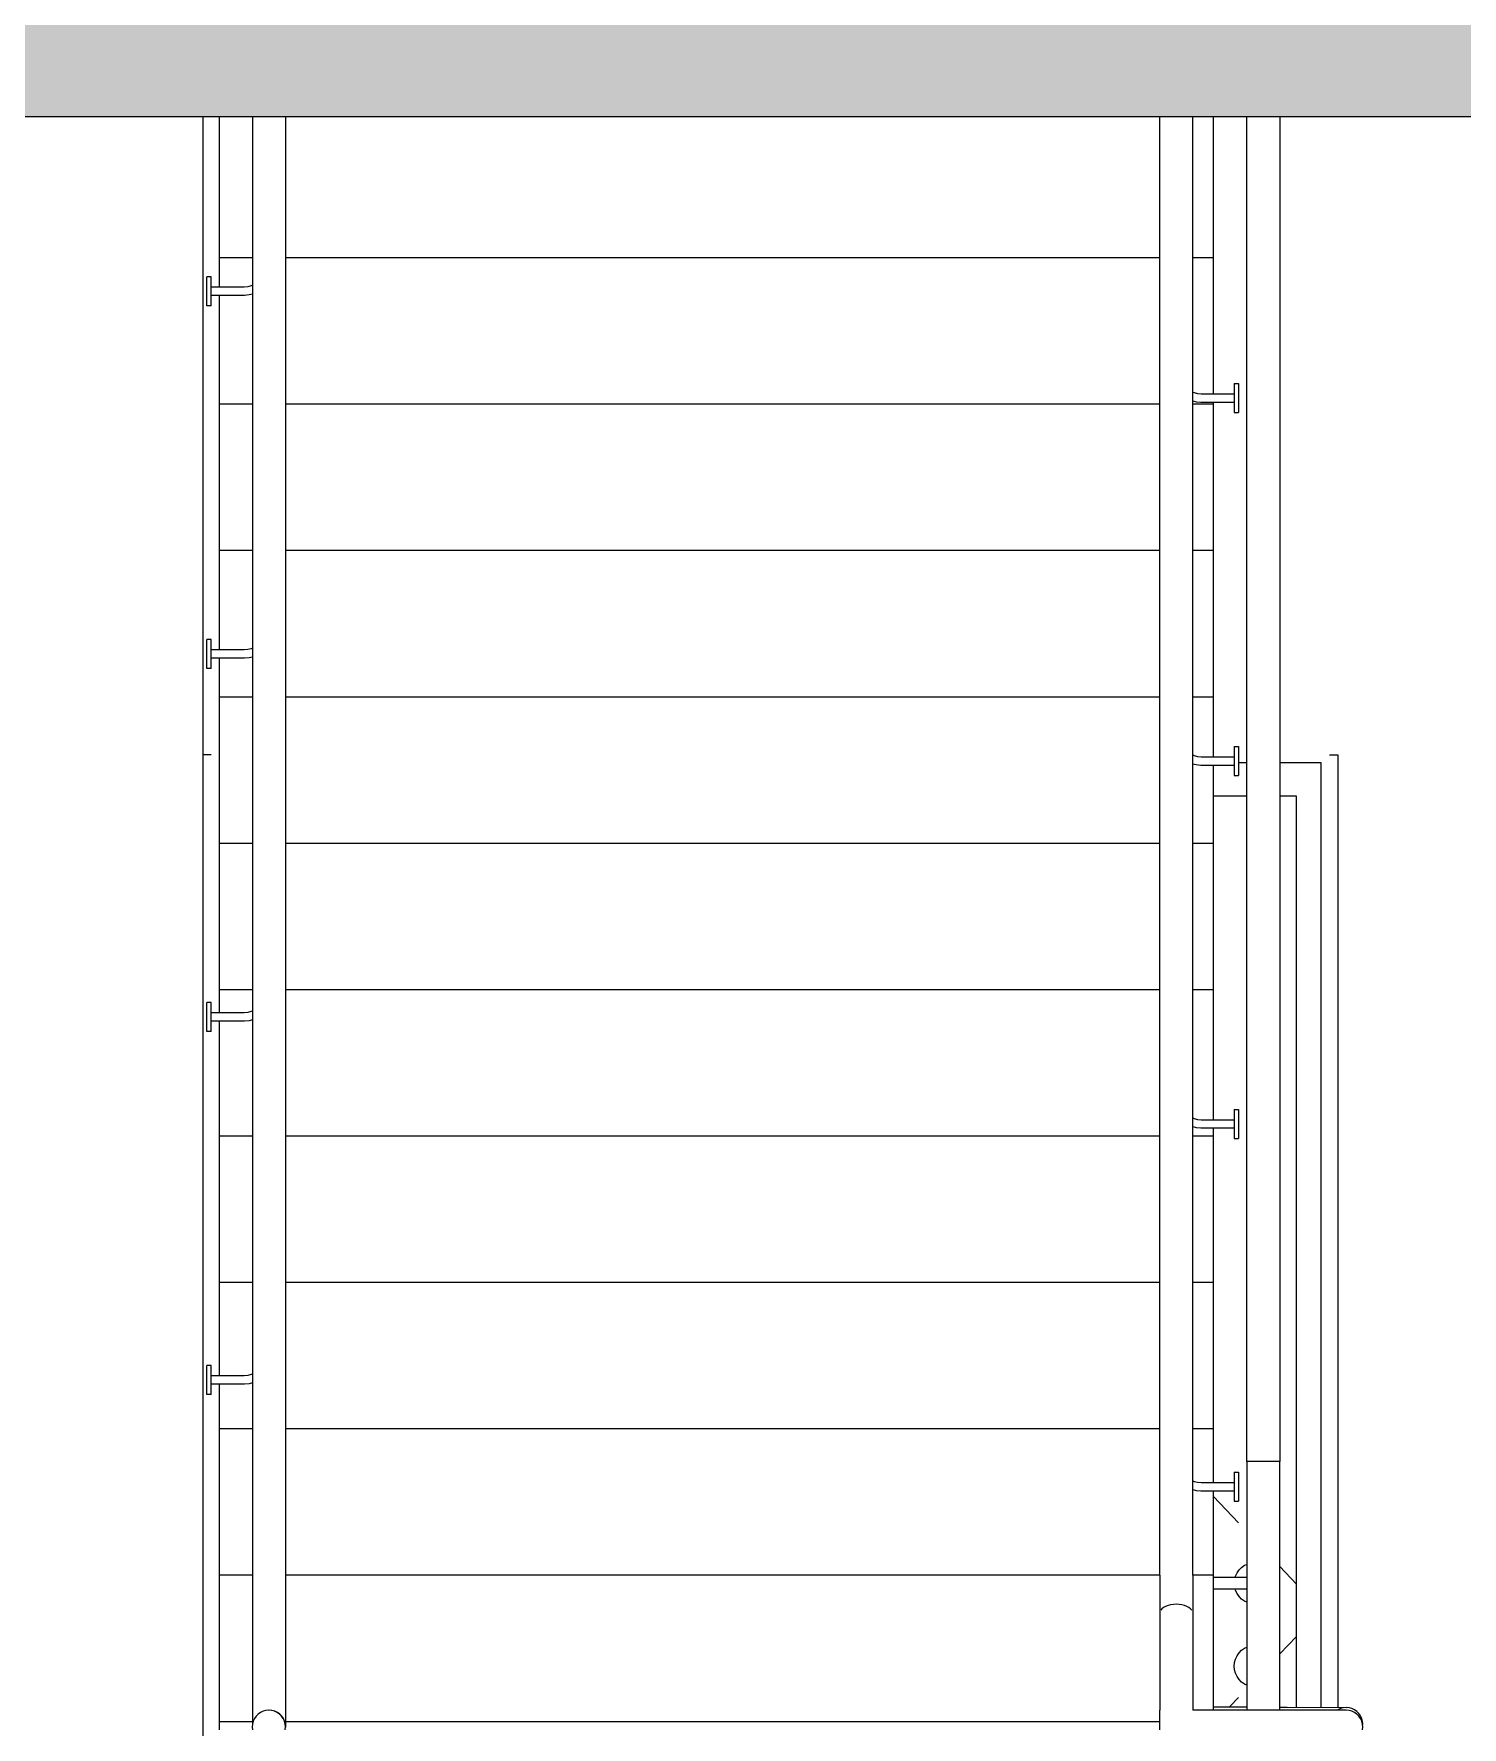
# Model space of a CAD drawing. Header units: metres. Extents: x -35.7 to 3.2, y -7 to 21.5.
# Drawn here: x -8.979 to -7.255, y 0.726 to 2.77 of the extents above; entities that cross this region are included whole.
import ezdxf

# ---------------------------------------------------------------- set-up
doc = ezdxf.new("R2010")
doc.units = ezdxf.units.M
doc.header["$MEASUREMENT"] = 0
for name, color, linetype in [('F_Schnitt F RB_1_120 Wand Innen tragend', 7, 'Continuous'), ('F_Schnitt F RB_1_210 Decke', 7, 'Continuous'), ('F_Schnitt F RB_1_410 Treppe', 7, 'Continuous'), ('F_Schnitt F RB_1_450 Absturzsicherung', 7, 'Continuous')]:
    doc.layers.add(name, color=color, linetype=linetype)

msp = doc.modelspace()

# ---------------------------------------------------------------- hatches: boundary and pattern name
at = {"layer": 'F_Schnitt F RB_1_210 Decke', "linetype": 'Continuous', "lineweight": 0, "true_color": 0x000000}
msp.add_hatch(color=18, dxfattribs=at).paths.add_polyline_path([(-14.87, 2.67), (-0.71, 2.67), (-0.71, 2.87), (-14.87, 2.87)])

# ---------------------------------------------------------------- linework, layer by layer
at = {"layer": 'F_Schnitt F RB_1_120 Wand Innen tragend', "color": 7, "linetype": 'Continuous', "lineweight": 18, "ltscale": 1000}
msp.add_line((-8.775, 2.67), (-8.775, -0.31), dxfattribs=at)
at = {"layer": 'F_Schnitt F RB_1_120 Wand Innen tragend', "color": 7, "linetype": 'Continuous', "lineweight": 13, "ltscale": 1000}
for p, q in [((-8.765, 1.9), (-8.775, 1.9)), ((-7.515, 1.89), (-7.525, 1.89)), ((-7.425, 1.89), (-7.475, 1.89)), ((-7.425, 0.7502), (-7.425, 1.89)), ((-7.415, 1.9), (-7.405, 1.9)), ((-7.405, 1.9), (-7.405, 0.7501)), ((-7.515, 1.85), (-7.555, 1.85)), ((-7.455, 1.85), (-7.475, 1.85)), ((-7.455, 0.7503), (-7.455, 1.85)), ((-7.555, 1.0046), (-7.5249, 0.9729)), ((-7.5211, 0.9192), (-7.5175, 0.9217)), ((-7.5175, 0.9217), (-7.515, 0.9228)), ((-7.475, 0.9202), (-7.455, 0.8991)), ((-7.524, 0.907), (-7.555, 0.907)), ((-7.5289, 0.907), (-7.5285, 0.9086)), ((-7.5285, 0.9086), (-7.5267, 0.9125)), ((-7.5267, 0.9125), (-7.5242, 0.9161)), ((-7.5242, 0.9161), (-7.5211, 0.9192)), ((-7.515, 0.907), (-7.524, 0.907)), ((-7.524, 0.893), (-7.555, 0.893)), ((-7.5285, 0.8914), (-7.5289, 0.893)), ((-7.5267, 0.8875), (-7.5285, 0.8914)), ((-7.5242, 0.8839), (-7.5267, 0.8875)), ((-7.5211, 0.8808), (-7.5242, 0.8839)), ((-7.515, 0.893), (-7.524, 0.893)), ((-7.5175, 0.8783), (-7.5211, 0.8808)), ((-7.515, 0.8772), (-7.5175, 0.8783)), ((-7.5242, 0.8161), (-7.5211, 0.8192)), ((-7.5211, 0.8192), (-7.5175, 0.8217)), ((-7.5175, 0.8217), (-7.515, 0.8228)), ((-7.475, 0.8148), (-7.455, 0.8359)), ((-7.53, 0.8), (-7.5296, 0.8043)), ((-7.5296, 0.7957), (-7.53, 0.8)), ((-7.5296, 0.8043), (-7.5285, 0.8086)), ((-7.5285, 0.8086), (-7.5267, 0.8125)), ((-7.5267, 0.8125), (-7.5242, 0.8161)), ((-7.5285, 0.7914), (-7.5296, 0.7957)), ((-7.5267, 0.7875), (-7.5285, 0.7914)), ((-7.5242, 0.7839), (-7.5267, 0.7875)), ((-7.5211, 0.7808), (-7.5242, 0.7839)), ((-7.5175, 0.7783), (-7.5211, 0.7808)), ((-7.515, 0.7772), (-7.5175, 0.7783)), ((-7.5354, 0.7511), (-7.5249, 0.7621))]:
    msp.add_line(p, q, dxfattribs=at)
at = {"layer": 'F_Schnitt F RB_1_210 Decke', "color": 7, "linetype": 'Continuous', "lineweight": 25, "ltscale": 1000}
msp.add_line((-3.11, 2.67), (-14.69, 2.67), dxfattribs=at)
at = {"layer": 'F_Schnitt F RB_1_410 Treppe', "color": 7, "linetype": 'Continuous', "lineweight": 18, "ltscale": 1000}
for p, q in [((-8.755, 2.6667), (-8.755, 2.67)), ((-8.755, 2.5), (-8.755, 2.6667)), ((-7.555, 2.6667), (-7.555, 2.67)), ((-7.555, 2.5), (-7.555, 2.6667)), ((-8.755, 2.5), (-8.715, 2.5)), ((-8.755, 2.49), (-8.755, 2.5)), ((-8.675, 2.5), (-7.62, 2.5)), ((-7.58, 2.5), (-7.555, 2.5)), ((-7.555, 2.49), (-7.555, 2.5)), ((-8.755, 2.4644), (-8.755, 2.49)), ((-7.555, 2.3355), (-7.555, 2.49)), ((-8.755, 2.3233), (-8.755, 2.4544)), ((-8.755, 2.3233), (-8.715, 2.3233)), ((-8.755, 2.3133), (-8.755, 2.3233)), ((-8.755, 2.1467), (-8.755, 2.3133)), ((-8.675, 2.3233), (-7.62, 2.3233)), ((-7.58, 2.3233), (-7.555, 2.3233)), ((-7.555, 2.3233), (-7.555, 2.3255)), ((-7.555, 2.3133), (-7.555, 2.3233)), ((-7.555, 2.1467), (-7.555, 2.3133)), ((-8.755, 2.1467), (-8.715, 2.1467)), ((-8.755, 2.1367), (-8.755, 2.1467)), ((-8.675, 2.1467), (-7.62, 2.1467)), ((-7.58, 2.1467), (-7.555, 2.1467)), ((-7.555, 2.1367), (-7.555, 2.1467)), ((-8.755, 2.0264), (-8.755, 2.1367)), ((-7.555, 1.97), (-7.555, 2.1367)), ((-8.755, 1.97), (-8.755, 2.0164)), ((-8.755, 1.97), (-8.715, 1.97)), ((-8.755, 1.96), (-8.755, 1.97)), ((-8.675, 1.97), (-7.62, 1.97)), ((-7.58, 1.97), (-7.555, 1.97)), ((-7.555, 1.96), (-7.555, 1.97)), ((-8.755, 1.7933), (-8.755, 1.96)), ((-7.555, 1.8975), (-7.555, 1.96)), ((-7.555, 1.7933), (-7.555, 1.8875)), ((-8.755, 1.7933), (-8.715, 1.7933)), ((-8.755, 1.7833), (-8.755, 1.7933)), ((-8.755, 1.6167), (-8.755, 1.7833)), ((-8.675, 1.7933), (-7.62, 1.7933)), ((-7.58, 1.7933), (-7.555, 1.7933)), ((-7.555, 1.7833), (-7.555, 1.7933)), ((-7.555, 1.6167), (-7.555, 1.7833)), ((-8.755, 1.6167), (-8.715, 1.6167)), ((-8.755, 1.6067), (-8.755, 1.6167)), ((-8.675, 1.6167), (-7.62, 1.6167)), ((-7.58, 1.6167), (-7.555, 1.6167)), ((-7.555, 1.6067), (-7.555, 1.6167)), ((-8.755, 1.5884), (-8.755, 1.6067)), ((-7.555, 1.4595), (-7.555, 1.6067)), ((-8.755, 1.44), (-8.755, 1.5784)), ((-8.755, 1.44), (-8.715, 1.44)), ((-8.755, 1.43), (-8.755, 1.44)), ((-8.675, 1.44), (-7.62, 1.44)), ((-7.58, 1.44), (-7.555, 1.44)), ((-7.555, 1.44), (-7.555, 1.4495)), ((-7.555, 1.43), (-7.555, 1.44)), ((-8.755, 1.2633), (-8.755, 1.43)), ((-7.555, 1.2633), (-7.555, 1.43)), ((-8.755, 1.2633), (-8.715, 1.2633)), ((-8.755, 1.2533), (-8.755, 1.2633)), ((-8.755, 1.1503), (-8.755, 1.2533)), ((-8.675, 1.2633), (-7.62, 1.2633)), ((-7.58, 1.2633), (-7.555, 1.2633)), ((-7.555, 1.2533), (-7.555, 1.2633)), ((-7.555, 1.0867), (-7.555, 1.2533)), ((-8.755, 1.0867), (-8.755, 1.1403)), ((-8.755, 1.0867), (-8.715, 1.0867)), ((-8.755, 1.0767), (-8.755, 1.0867)), ((-8.675, 1.0867), (-7.62, 1.0867)), ((-7.58, 1.0867), (-7.555, 1.0867)), ((-7.555, 1.0767), (-7.555, 1.0867)), ((-8.755, 0.91), (-8.755, 1.0767)), ((-7.555, 1.0215), (-7.555, 1.0767)), ((-7.555, 0.91), (-7.555, 1.0115)), ((-8.755, 0.91), (-8.715, 0.91)), ((-8.755, 0.9), (-8.755, 0.91)), ((-8.755, 0.7333), (-8.755, 0.9)), ((-8.675, 0.91), (-7.62, 0.91)), ((-7.58, 0.91), (-7.555, 0.91)), ((-7.555, 0.9), (-7.555, 0.91)), ((-7.555, 0.7467), (-7.555, 0.9)), ((-8.755, 0.7333), (-8.715, 0.7333)), ((-8.755, 0.7233), (-8.755, 0.7333)), ((-8.675, 0.7333), (-7.62, 0.7333))]:
    msp.add_line(p, q, dxfattribs=at)
at = {"layer": 'F_Schnitt F RB_1_410 Treppe', "color": 7, "linetype": 'Continuous', "lineweight": 13, "ltscale": 1000}
for p, q in [((-8.715, 2.67), (-8.715, 0.7304)), ((-8.675, 2.67), (-8.675, 0.7264)), ((-7.62, 0.9099), (-7.62, 2.67)), ((-7.58, 0.9099), (-7.58, 2.67)), ((-8.77, 2.4766), (-8.77, 2.4769)), ((-8.765, 2.4769), (-8.77, 2.4769)), ((-8.77, 2.4758), (-8.77, 2.4766)), ((-8.77, 2.4746), (-8.77, 2.4758)), ((-8.77, 2.4728), (-8.77, 2.4746)), ((-8.77, 2.4706), (-8.77, 2.4728)), ((-8.765, 2.4766), (-8.765, 2.4769)), ((-8.765, 2.4758), (-8.765, 2.4766)), ((-8.765, 2.4746), (-8.765, 2.4758)), ((-8.765, 2.4728), (-8.765, 2.4746)), ((-8.765, 2.4706), (-8.765, 2.4728)), ((-8.77, 2.4681), (-8.77, 2.4706)), ((-8.77, 2.4654), (-8.77, 2.4681)), ((-8.77, 2.4624), (-8.77, 2.4654)), ((-8.77, 2.4594), (-8.77, 2.4624)), ((-8.77, 2.4564), (-8.77, 2.4594)), ((-8.77, 2.4534), (-8.77, 2.4564)), ((-8.77, 2.4506), (-8.77, 2.4534)), ((-8.765, 2.4681), (-8.765, 2.4706)), ((-8.765, 2.4654), (-8.765, 2.4681)), ((-8.765, 2.4624), (-8.765, 2.4654)), ((-8.7252, 2.4644), (-8.765, 2.4644)), ((-8.765, 2.4594), (-8.765, 2.4624)), ((-8.765, 2.4564), (-8.765, 2.4594)), ((-8.765, 2.4534), (-8.765, 2.4564)), ((-8.7248, 2.4544), (-8.765, 2.4544)), ((-8.765, 2.4506), (-8.765, 2.4534)), ((-8.7207, 2.4648), (-8.7252, 2.4644)), ((-8.7189, 2.4549), (-8.7248, 2.4544)), ((-8.7165, 2.4659), (-8.7207, 2.4648)), ((-8.715, 2.456), (-8.7189, 2.4549)), ((-8.715, 2.4666), (-8.7165, 2.4659)), ((-8.77, 2.4481), (-8.77, 2.4506)), ((-8.77, 2.446), (-8.77, 2.4481)), ((-8.77, 2.4442), (-8.77, 2.446)), ((-8.77, 2.443), (-8.77, 2.4442)), ((-8.77, 2.4422), (-8.77, 2.443)), ((-8.77, 2.4419), (-8.77, 2.4422)), ((-8.765, 2.4419), (-8.77, 2.4419)), ((-8.765, 2.4481), (-8.765, 2.4506)), ((-8.765, 2.446), (-8.765, 2.4481)), ((-8.765, 2.4442), (-8.765, 2.446)), ((-8.765, 2.443), (-8.765, 2.4442)), ((-8.765, 2.4422), (-8.765, 2.443)), ((-8.765, 2.4419), (-8.765, 2.4422)), ((-7.58, 2.3377), (-7.5785, 2.3371)), ((-7.5785, 2.3371), (-7.5743, 2.3359)), ((-7.5743, 2.3359), (-7.5698, 2.3355)), ((-7.5698, 2.3355), (-7.53, 2.3355)), ((-7.53, 2.348), (-7.53, 2.3478)), ((-7.53, 2.348), (-7.525, 2.348)), ((-7.53, 2.3478), (-7.53, 2.347)), ((-7.53, 2.347), (-7.53, 2.3457)), ((-7.53, 2.3457), (-7.53, 2.3439)), ((-7.53, 2.3439), (-7.53, 2.3418)), ((-7.53, 2.3418), (-7.53, 2.3393)), ((-7.53, 2.3393), (-7.53, 2.3365)), ((-7.53, 2.3365), (-7.53, 2.3336)), ((-7.53, 2.3336), (-7.53, 2.3305)), ((-7.53, 2.3305), (-7.53, 2.3275)), ((-7.525, 2.348), (-7.525, 2.3478)), ((-7.525, 2.3478), (-7.525, 2.347)), ((-7.525, 2.347), (-7.525, 2.3457)), ((-7.525, 2.3457), (-7.525, 2.3439)), ((-7.525, 2.3439), (-7.525, 2.3418)), ((-7.525, 2.3418), (-7.525, 2.3393)), ((-7.525, 2.3393), (-7.525, 2.3365)), ((-7.525, 2.3365), (-7.525, 2.3336)), ((-7.525, 2.3336), (-7.525, 2.3305)), ((-7.525, 2.3305), (-7.525, 2.3275)), ((-7.58, 2.3271), (-7.5761, 2.326)), ((-7.5761, 2.326), (-7.5702, 2.3255)), ((-7.5702, 2.3255), (-7.53, 2.3255)), ((-7.53, 2.3275), (-7.53, 2.3245)), ((-7.53, 2.3245), (-7.53, 2.3218)), ((-7.53, 2.3218), (-7.53, 2.3193)), ((-7.53, 2.3193), (-7.53, 2.3171)), ((-7.53, 2.3171), (-7.53, 2.3154)), ((-7.53, 2.3154), (-7.53, 2.3141)), ((-7.53, 2.3141), (-7.53, 2.3133)), ((-7.53, 2.3133), (-7.53, 2.313)), ((-7.53, 2.313), (-7.525, 2.313)), ((-7.525, 2.3275), (-7.525, 2.3245)), ((-7.525, 2.3245), (-7.525, 2.3218)), ((-7.525, 2.3218), (-7.525, 2.3193)), ((-7.525, 2.3193), (-7.525, 2.3171)), ((-7.525, 2.3171), (-7.525, 2.3154)), ((-7.525, 2.3154), (-7.525, 2.3141)), ((-7.525, 2.3141), (-7.525, 2.3133)), ((-7.525, 2.3133), (-7.525, 2.313)), ((-8.77, 2.0386), (-8.77, 2.0389)), ((-8.765, 2.0389), (-8.77, 2.0389)), ((-8.77, 2.0378), (-8.77, 2.0386)), ((-8.77, 2.0365), (-8.77, 2.0378)), ((-8.77, 2.0348), (-8.77, 2.0365)), ((-8.77, 2.0326), (-8.77, 2.0348)), ((-8.77, 2.0301), (-8.77, 2.0326)), ((-8.77, 2.0274), (-8.77, 2.0301)), ((-8.77, 2.0244), (-8.77, 2.0274)), ((-8.77, 2.0214), (-8.77, 2.0244)), ((-8.765, 2.0386), (-8.765, 2.0389)), ((-8.765, 2.0378), (-8.765, 2.0386)), ((-8.765, 2.0365), (-8.765, 2.0378)), ((-8.765, 2.0348), (-8.765, 2.0365)), ((-8.765, 2.0326), (-8.765, 2.0348)), ((-8.765, 2.0301), (-8.765, 2.0326)), ((-8.765, 2.0274), (-8.765, 2.0301)), ((-8.765, 2.0244), (-8.765, 2.0274)), ((-8.7252, 2.0264), (-8.765, 2.0264)), ((-8.765, 2.0214), (-8.765, 2.0244)), ((-8.7207, 2.0268), (-8.7252, 2.0264)), ((-8.7165, 2.0279), (-8.7207, 2.0268)), ((-8.715, 2.0286), (-8.7165, 2.0279)), ((-8.77, 2.0183), (-8.77, 2.0214)), ((-8.77, 2.0154), (-8.77, 2.0183)), ((-8.77, 2.0126), (-8.77, 2.0154)), ((-8.77, 2.0101), (-8.77, 2.0126)), ((-8.77, 2.008), (-8.77, 2.0101)), ((-8.77, 2.0062), (-8.77, 2.008)), ((-8.77, 2.0049), (-8.77, 2.0062)), ((-8.77, 2.0041), (-8.77, 2.0049)), ((-8.77, 2.0039), (-8.77, 2.0041)), ((-8.765, 2.0039), (-8.77, 2.0039)), ((-8.765, 2.0183), (-8.765, 2.0214)), ((-8.765, 2.0154), (-8.765, 2.0183)), ((-8.7248, 2.0164), (-8.765, 2.0164)), ((-8.765, 2.0126), (-8.765, 2.0154)), ((-8.765, 2.0101), (-8.765, 2.0126)), ((-8.765, 2.008), (-8.765, 2.0101)), ((-8.765, 2.0062), (-8.765, 2.008)), ((-8.765, 2.0049), (-8.765, 2.0062)), ((-8.765, 2.0041), (-8.765, 2.0049)), ((-8.765, 2.0039), (-8.765, 2.0041)), ((-8.7189, 2.0169), (-8.7248, 2.0164)), ((-8.715, 2.0179), (-8.7189, 2.0169)), ((-7.53, 1.91), (-7.53, 1.9097)), ((-7.53, 1.91), (-7.525, 1.91)), ((-7.53, 1.9097), (-7.53, 1.909)), ((-7.53, 1.909), (-7.53, 1.9077)), ((-7.53, 1.9077), (-7.53, 1.9059)), ((-7.53, 1.9059), (-7.53, 1.9038)), ((-7.53, 1.9038), (-7.53, 1.9013)), ((-7.53, 1.9013), (-7.53, 1.8985)), ((-7.525, 1.91), (-7.525, 1.9097)), ((-7.525, 1.9097), (-7.525, 1.909)), ((-7.525, 1.909), (-7.525, 1.9077)), ((-7.525, 1.9077), (-7.525, 1.9059)), ((-7.525, 1.9059), (-7.525, 1.9038)), ((-7.525, 1.9038), (-7.525, 1.9013)), ((-7.525, 1.9013), (-7.525, 1.8985)), ((-7.58, 1.8997), (-7.5785, 1.899)), ((-7.58, 1.8891), (-7.5761, 1.888)), ((-7.5785, 1.899), (-7.5743, 1.8979)), ((-7.5761, 1.888), (-7.5702, 1.8875)), ((-7.5743, 1.8979), (-7.5698, 1.8975)), ((-7.5702, 1.8875), (-7.53, 1.8875)), ((-7.5698, 1.8975), (-7.53, 1.8975)), ((-7.53, 1.8985), (-7.53, 1.8955)), ((-7.53, 1.8955), (-7.53, 1.8925)), ((-7.53, 1.8925), (-7.53, 1.8895)), ((-7.53, 1.8895), (-7.53, 1.8865)), ((-7.53, 1.8865), (-7.53, 1.8838)), ((-7.53, 1.8838), (-7.53, 1.8813)), ((-7.53, 1.8813), (-7.53, 1.8791)), ((-7.525, 1.8985), (-7.525, 1.8955)), ((-7.525, 1.8955), (-7.525, 1.8925)), ((-7.525, 1.8925), (-7.525, 1.8895)), ((-7.525, 1.8895), (-7.525, 1.8865)), ((-7.525, 1.8865), (-7.525, 1.8838)), ((-7.525, 1.8838), (-7.525, 1.8813)), ((-7.525, 1.8813), (-7.525, 1.8791)), ((-7.53, 1.8791), (-7.53, 1.8774)), ((-7.53, 1.8774), (-7.53, 1.8761)), ((-7.53, 1.8761), (-7.53, 1.8753)), ((-7.53, 1.8753), (-7.53, 1.875)), ((-7.53, 1.875), (-7.525, 1.875)), ((-7.525, 1.8791), (-7.525, 1.8774)), ((-7.525, 1.8774), (-7.525, 1.8761)), ((-7.525, 1.8761), (-7.525, 1.8753)), ((-7.525, 1.8753), (-7.525, 1.875)), ((-8.77, 1.6006), (-8.77, 1.6009)), ((-8.765, 1.6009), (-8.77, 1.6009)), ((-8.77, 1.5998), (-8.77, 1.6006)), ((-8.77, 1.5985), (-8.77, 1.5998)), ((-8.77, 1.5968), (-8.77, 1.5985)), ((-8.77, 1.5946), (-8.77, 1.5968)), ((-8.77, 1.5921), (-8.77, 1.5946)), ((-8.765, 1.6006), (-8.765, 1.6009)), ((-8.765, 1.5998), (-8.765, 1.6006)), ((-8.765, 1.5985), (-8.765, 1.5998)), ((-8.765, 1.5968), (-8.765, 1.5985)), ((-8.765, 1.5946), (-8.765, 1.5968)), ((-8.765, 1.5921), (-8.765, 1.5946)), ((-8.77, 1.5893), (-8.77, 1.5921)), ((-8.77, 1.5864), (-8.77, 1.5893)), ((-8.77, 1.5834), (-8.77, 1.5864)), ((-8.77, 1.5803), (-8.77, 1.5834)), ((-8.77, 1.5774), (-8.77, 1.5803)), ((-8.77, 1.5746), (-8.77, 1.5774)), ((-8.77, 1.5721), (-8.77, 1.5746)), ((-8.765, 1.5893), (-8.765, 1.5921)), ((-8.765, 1.5864), (-8.765, 1.5893)), ((-8.7252, 1.5884), (-8.765, 1.5884)), ((-8.765, 1.5834), (-8.765, 1.5864)), ((-8.765, 1.5803), (-8.765, 1.5834)), ((-8.765, 1.5774), (-8.765, 1.5803)), ((-8.7248, 1.5784), (-8.765, 1.5784)), ((-8.765, 1.5746), (-8.765, 1.5774)), ((-8.765, 1.5721), (-8.765, 1.5746)), ((-8.7207, 1.5888), (-8.7252, 1.5884)), ((-8.7189, 1.5789), (-8.7248, 1.5784)), ((-8.7165, 1.5899), (-8.7207, 1.5888)), ((-8.715, 1.5799), (-8.7189, 1.5789)), ((-8.715, 1.5906), (-8.7165, 1.5899)), ((-8.77, 1.5699), (-8.77, 1.5721)), ((-8.77, 1.5682), (-8.77, 1.5699)), ((-8.77, 1.5669), (-8.77, 1.5682)), ((-8.77, 1.5661), (-8.77, 1.5669)), ((-8.77, 1.5659), (-8.77, 1.5661)), ((-8.765, 1.5659), (-8.77, 1.5659)), ((-8.765, 1.5699), (-8.765, 1.5721)), ((-8.765, 1.5682), (-8.765, 1.5699)), ((-8.765, 1.5669), (-8.765, 1.5682)), ((-8.765, 1.5661), (-8.765, 1.5669)), ((-8.765, 1.5659), (-8.765, 1.5661)), ((-7.53, 1.472), (-7.53, 1.4717)), ((-7.53, 1.472), (-7.525, 1.472)), ((-7.53, 1.4717), (-7.53, 1.4709)), ((-7.525, 1.472), (-7.525, 1.4717)), ((-7.525, 1.4717), (-7.525, 1.4709)), ((-7.58, 1.4617), (-7.5785, 1.461)), ((-7.58, 1.4511), (-7.5761, 1.45)), ((-7.5785, 1.461), (-7.5743, 1.4599)), ((-7.5743, 1.4599), (-7.5698, 1.4595)), ((-7.5698, 1.4595), (-7.53, 1.4595)), ((-7.53, 1.4709), (-7.53, 1.4696)), ((-7.53, 1.4696), (-7.53, 1.4679)), ((-7.53, 1.4679), (-7.53, 1.4657)), ((-7.53, 1.4657), (-7.53, 1.4632)), ((-7.53, 1.4632), (-7.53, 1.4605)), ((-7.53, 1.4605), (-7.53, 1.4575)), ((-7.53, 1.4575), (-7.53, 1.4545)), ((-7.53, 1.4545), (-7.53, 1.4514)), ((-7.53, 1.4514), (-7.53, 1.4485)), ((-7.525, 1.4709), (-7.525, 1.4696)), ((-7.525, 1.4696), (-7.525, 1.4679)), ((-7.525, 1.4679), (-7.525, 1.4657)), ((-7.525, 1.4657), (-7.525, 1.4632)), ((-7.525, 1.4632), (-7.525, 1.4605)), ((-7.525, 1.4605), (-7.525, 1.4575)), ((-7.525, 1.4575), (-7.525, 1.4545)), ((-7.525, 1.4545), (-7.525, 1.4514)), ((-7.525, 1.4514), (-7.525, 1.4485)), ((-7.5761, 1.45), (-7.5702, 1.4495)), ((-7.5702, 1.4495), (-7.53, 1.4495)), ((-7.53, 1.4485), (-7.53, 1.4457)), ((-7.53, 1.4457), (-7.53, 1.4432)), ((-7.53, 1.4432), (-7.53, 1.4411)), ((-7.53, 1.4411), (-7.53, 1.4393)), ((-7.53, 1.4393), (-7.53, 1.438)), ((-7.53, 1.438), (-7.53, 1.4373)), ((-7.53, 1.4373), (-7.53, 1.437)), ((-7.53, 1.437), (-7.525, 1.437)), ((-7.525, 1.4485), (-7.525, 1.4457)), ((-7.525, 1.4457), (-7.525, 1.4432)), ((-7.525, 1.4432), (-7.525, 1.4411)), ((-7.525, 1.4411), (-7.525, 1.4393)), ((-7.525, 1.4393), (-7.525, 1.438)), ((-7.525, 1.438), (-7.525, 1.4373)), ((-7.525, 1.4373), (-7.525, 1.437)), ((-8.77, 1.1626), (-8.77, 1.1628)), ((-8.765, 1.1628), (-8.77, 1.1628)), ((-8.77, 1.1618), (-8.77, 1.1626)), ((-8.77, 1.1605), (-8.77, 1.1618)), ((-8.77, 1.1587), (-8.77, 1.1605)), ((-8.77, 1.1566), (-8.77, 1.1587)), ((-8.77, 1.1541), (-8.77, 1.1566)), ((-8.77, 1.1513), (-8.77, 1.1541)), ((-8.77, 1.1484), (-8.77, 1.1513)), ((-8.77, 1.1453), (-8.77, 1.1484)), ((-8.77, 1.1423), (-8.77, 1.1453)), ((-8.765, 1.1626), (-8.765, 1.1628)), ((-8.765, 1.1618), (-8.765, 1.1626)), ((-8.765, 1.1605), (-8.765, 1.1618)), ((-8.765, 1.1587), (-8.765, 1.1605)), ((-8.765, 1.1566), (-8.765, 1.1587)), ((-8.765, 1.1541), (-8.765, 1.1566)), ((-8.765, 1.1513), (-8.765, 1.1541)), ((-8.765, 1.1484), (-8.765, 1.1513)), ((-8.7252, 1.1503), (-8.765, 1.1503)), ((-8.765, 1.1453), (-8.765, 1.1484)), ((-8.765, 1.1423), (-8.765, 1.1453)), ((-8.7207, 1.1507), (-8.7252, 1.1503)), ((-8.7165, 1.1519), (-8.7207, 1.1507)), ((-8.715, 1.1525), (-8.7165, 1.1519)), ((-8.77, 1.1393), (-8.77, 1.1423)), ((-8.77, 1.1366), (-8.77, 1.1393)), ((-8.77, 1.1341), (-8.77, 1.1366)), ((-8.77, 1.1319), (-8.77, 1.1341)), ((-8.77, 1.1302), (-8.77, 1.1319)), ((-8.77, 1.1289), (-8.77, 1.1302)), ((-8.77, 1.1281), (-8.77, 1.1289)), ((-8.77, 1.1278), (-8.77, 1.1281)), ((-8.765, 1.1278), (-8.77, 1.1278)), ((-8.765, 1.1393), (-8.765, 1.1423)), ((-8.7248, 1.1403), (-8.765, 1.1403)), ((-8.765, 1.1366), (-8.765, 1.1393)), ((-8.765, 1.1341), (-8.765, 1.1366)), ((-8.765, 1.1319), (-8.765, 1.1341)), ((-8.765, 1.1302), (-8.765, 1.1319)), ((-8.765, 1.1289), (-8.765, 1.1302)), ((-8.765, 1.1281), (-8.765, 1.1289)), ((-8.765, 1.1278), (-8.765, 1.1281)), ((-8.7189, 1.1408), (-8.7248, 1.1403)), ((-8.715, 1.1419), (-8.7189, 1.1408)), ((-7.58, 1.0237), (-7.5785, 1.023)), ((-7.5785, 1.023), (-7.5743, 1.0219)), ((-7.5743, 1.0219), (-7.5698, 1.0215)), ((-7.53, 1.034), (-7.53, 1.0337)), ((-7.53, 1.034), (-7.525, 1.034)), ((-7.53, 1.0337), (-7.53, 1.0329)), ((-7.53, 1.0329), (-7.53, 1.0316)), ((-7.53, 1.0316), (-7.53, 1.0299)), ((-7.53, 1.0299), (-7.53, 1.0277)), ((-7.53, 1.0277), (-7.53, 1.0252)), ((-7.53, 1.0252), (-7.53, 1.0225)), ((-7.53, 1.0225), (-7.53, 1.0195)), ((-7.525, 1.034), (-7.525, 1.0337)), ((-7.525, 1.0337), (-7.525, 1.0329)), ((-7.525, 1.0329), (-7.525, 1.0316)), ((-7.525, 1.0316), (-7.525, 1.0299)), ((-7.525, 1.0299), (-7.525, 1.0277)), ((-7.525, 1.0277), (-7.525, 1.0252)), ((-7.525, 1.0252), (-7.525, 1.0225)), ((-7.525, 1.0225), (-7.525, 1.0195)), ((-7.58, 1.013), (-7.5761, 1.012)), ((-7.5761, 1.012), (-7.5702, 1.0115)), ((-7.5702, 1.0115), (-7.53, 1.0115)), ((-7.5698, 1.0215), (-7.53, 1.0215)), ((-7.53, 1.0195), (-7.53, 1.0165)), ((-7.53, 1.0165), (-7.53, 1.0134)), ((-7.53, 1.0134), (-7.53, 1.0105)), ((-7.53, 1.0105), (-7.53, 1.0077)), ((-7.53, 1.0077), (-7.53, 1.0052)), ((-7.53, 1.0052), (-7.53, 1.0031)), ((-7.53, 1.0031), (-7.53, 1.0013)), ((-7.525, 1.0195), (-7.525, 1.0165)), ((-7.525, 1.0165), (-7.525, 1.0134)), ((-7.525, 1.0134), (-7.525, 1.0105)), ((-7.525, 1.0105), (-7.525, 1.0077)), ((-7.525, 1.0077), (-7.525, 1.0052)), ((-7.525, 1.0052), (-7.525, 1.0031)), ((-7.525, 1.0031), (-7.525, 1.0013)), ((-7.53, 1.0013), (-7.53, 1)), ((-7.53, 1), (-7.53, 0.9992)), ((-7.53, 0.9992), (-7.53, 0.999)), ((-7.53, 0.999), (-7.525, 0.999)), ((-7.525, 1.0013), (-7.525, 1)), ((-7.525, 1), (-7.525, 0.9992)), ((-7.525, 0.9992), (-7.525, 0.999)), ((-7.62, 0.9099), (-7.62, 0.8638)), ((-7.58, 0.9099), (-7.58, 0.8638)), ((-7.62, 0.8638), (-7.62, 0.7467)), ((-7.6173, 0.8692), (-7.6188, 0.8675)), ((-7.6153, 0.8708), (-7.6173, 0.8692)), ((-7.6129, 0.8721), (-7.6153, 0.8708)), ((-7.61, 0.8732), (-7.6129, 0.8721)), ((-7.6068, 0.874), (-7.61, 0.8732)), ((-7.6035, 0.8745), (-7.6068, 0.874)), ((-7.6, 0.8747), (-7.6035, 0.8745)), ((-7.5965, 0.8745), (-7.6, 0.8747)), ((-7.5932, 0.874), (-7.5965, 0.8745)), ((-7.59, 0.8732), (-7.5932, 0.874)), ((-7.5871, 0.8721), (-7.59, 0.8732)), ((-7.5847, 0.8708), (-7.5871, 0.8721)), ((-7.5827, 0.8692), (-7.5847, 0.8708)), ((-7.5812, 0.8675), (-7.5827, 0.8692)), ((-7.58, 0.8638), (-7.58, 0.7467)), ((-8.7127, 0.7367), (-8.7141, 0.7335)), ((-8.7107, 0.7395), (-8.7127, 0.7367)), ((-8.7082, 0.742), (-8.7107, 0.7395)), ((-8.7053, 0.744), (-8.7082, 0.742)), ((-8.7022, 0.7455), (-8.7053, 0.744)), ((-8.6988, 0.7464), (-8.7022, 0.7455)), ((-8.6953, 0.7467), (-8.6988, 0.7464)), ((-8.6919, 0.7464), (-8.6953, 0.7467)), ((-8.695, 0.7467), (-8.6953, 0.7467)), ((-8.6915, 0.7464), (-8.695, 0.7467)), ((-8.6885, 0.7455), (-8.6919, 0.7464)), ((-8.6882, 0.7455), (-8.6915, 0.7464)), ((-8.6853, 0.744), (-8.6885, 0.7455)), ((-8.685, 0.744), (-8.6882, 0.7455)), ((-8.6825, 0.742), (-8.6853, 0.744)), ((-8.6821, 0.742), (-8.685, 0.744)), ((-8.68, 0.7395), (-8.6825, 0.742)), ((-8.6797, 0.7395), (-8.6821, 0.742)), ((-8.678, 0.7367), (-8.68, 0.7395)), ((-8.6777, 0.7367), (-8.6797, 0.7395)), ((-8.6765, 0.7335), (-8.678, 0.7367)), ((-8.6762, 0.7335), (-8.6777, 0.7367)), ((-7.62, 0.7464), (-7.62, 0.7467)), ((-7.62, 0.7455), (-7.62, 0.7464)), ((-7.62, 0.744), (-7.62, 0.7455)), ((-7.62, 0.742), (-7.62, 0.744)), ((-7.62, 0.7395), (-7.62, 0.742)), ((-7.62, 0.7367), (-7.62, 0.7395)), ((-7.62, 0.7335), (-7.62, 0.7367)), ((-7.54, 0.7467), (-7.58, 0.7467)), ((-7.555, 0.7513), (-7.515, 0.7509)), ((-7.555, 0.7509), (-7.515, 0.7507)), ((-7.395, 0.7467), (-7.54, 0.7467)), ((-7.475, 0.7505), (-7.4662, 0.7504)), ((-7.475, 0.7505), (-7.395, 0.75)), ((-7.405, 0.7473), (-7.4059, 0.7467)), ((-7.4018, 0.7488), (-7.405, 0.7473)), ((-7.3985, 0.7497), (-7.4018, 0.7488)), ((-7.395, 0.75), (-7.3985, 0.7497)), ((-7.3915, 0.7497), (-7.395, 0.75)), ((-7.3915, 0.7464), (-7.395, 0.7467)), ((-7.3882, 0.7488), (-7.3915, 0.7497)), ((-7.3882, 0.7455), (-7.3915, 0.7464)), ((-7.385, 0.7473), (-7.3882, 0.7488)), ((-7.385, 0.744), (-7.3882, 0.7455)), ((-7.3821, 0.7453), (-7.385, 0.7473)), ((-7.3821, 0.742), (-7.385, 0.744)), ((-7.3797, 0.7429), (-7.3821, 0.7453)), ((-7.3797, 0.7395), (-7.3821, 0.742)), ((-7.3777, 0.74), (-7.3797, 0.7429)), ((-7.3777, 0.7367), (-7.3797, 0.7395)), ((-7.3762, 0.7368), (-7.3777, 0.74)), ((-7.3762, 0.7335), (-7.3777, 0.7367)), ((-7.3753, 0.7335), (-7.3762, 0.7368)), ((-8.715, 0.7301), (-8.7153, 0.7267)), ((-8.7153, 0.7267), (-8.715, 0.7232)), ((-8.7141, 0.7335), (-8.715, 0.7301)), ((-8.6756, 0.7301), (-8.6765, 0.7335)), ((-8.6753, 0.7301), (-8.6762, 0.7335)), ((-8.6753, 0.7298), (-8.6762, 0.7332)), ((-8.675, 0.7267), (-8.6756, 0.7301)), ((-8.6756, 0.7232), (-8.6753, 0.7267)), ((-8.675, 0.7267), (-8.6753, 0.7301)), ((-8.675, 0.7265), (-8.6753, 0.7298)), ((-8.675, 0.7265), (-8.675, 0.7267)), ((-8.675, 0.7264), (-8.675, 0.7265)), ((-7.62, 0.7301), (-7.62, 0.7335)), ((-7.62, 0.7267), (-7.62, 0.7301)), ((-7.62, 0.7232), (-7.62, 0.7267)), ((-7.3753, 0.7301), (-7.3762, 0.7335)), ((-7.375, 0.73), (-7.3753, 0.7335)), ((-7.375, 0.7267), (-7.3753, 0.7301)), ((-7.3753, 0.7232), (-7.375, 0.7267)), ((-7.3751, 0.7283), (-7.375, 0.73))]:
    msp.add_line(p, q, dxfattribs=at)
at = {"layer": 'F_Schnitt F RB_1_450 Absturzsicherung', "color": 7, "linetype": 'Continuous', "lineweight": 18, "ltscale": 1000}
for p, q in [((-7.515, 1.0469), (-7.515, 2.67)), ((-7.475, 2.67), (-7.475, 1.0469)), ((-7.475, 1.0469), (-7.515, 1.0469)), ((-7.515, 1.0469), (-7.515, 1.02)), ((-7.475, 1.02), (-7.475, 1.0469)), ((-7.515, 1.02), (-7.515, 0.7467)), ((-7.475, 0.7467), (-7.475, 1.02))]:
    msp.add_line(p, q, dxfattribs=at)

doc.saveas('drawing.dxf')
